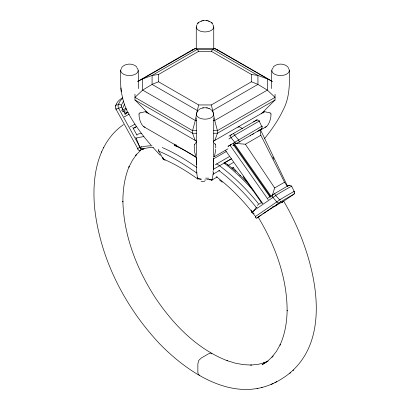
<?xml version="1.0" encoding="UTF-8"?>
<svg xmlns="http://www.w3.org/2000/svg" width="410" height="410" viewBox="0 0 410 410"><rect width="100%" height="100%" fill="white"/><g stroke="black" fill="none" stroke-linecap="round" stroke-linejoin="round"><path stroke-width="0.61" d="M120.709 70.494C119.689 86.387 121.529 102.772 130.231 116.512C136.115 126.798 143.285 136.289 151.054 145.222M213.738 48.636L213.753 26.881M213.753 117.957L213.692 156.312M196.344 164.692L196.349 162.965L196.339 164.425M213.666 173.353L213.671 172.769M213.671 162.324L213.687 158.229L213.671 170.519M271.804 70.494L271.399 88.555M196.344 167.254L196.395 172.041M196.334 162.365L196.328 157.548M174.347 145.33L174.404 144.095M174.368 144.253L174.327 145.273A137.437 64.821 52.2 0 1 196.354 157.65M215.747 147.979L215.757 145.965A1.578 0.492 76.6 0 0 215.352 144.381M215.66 149.399L214.983 154.001L213.964 156.866A5.678 1.773 76.6 0 1 213.789 157.01A6.288 1.963 76.6 0 1 213.677 157.061M272.522 207.87L272.645 206.63M163.026 158.347L162.975 158.788L158.916 151.249A128.832 45.874 45.6 0 1 196.82 173.143L197.543 178.745L201.238 179.016M158.834 151.095L158.89 150.613M213.026 174.434L212.334 179.795L217.264 176.951M196.651 113.611L195.303 120.494L192.567 130.616L192.567 133.245L195.232 140.635M196.892 112.355L198.665 104.945L158.562 81.79L152.079 84.393L142.67 90.108L134.967 97.36L192.567 130.616L196.395 130.616M139.057 114.036C138.841 117.655 140.266 123.389 143.413 126.485A5.678 4.284 -35.7 0 0 143.792 126.736A6.288 4.746 -35.7 0 0 144.084 126.89L144.392 127.018A2.081 1.568 -35.7 0 0 145.073 127.115M272.132 196.062L274.649 187.929L284.55 182.214L287.256 186.207L288.763 185.474L287.574 186.314M214.784 140.635L217.443 133.245L217.443 130.616L214.712 120.494L213.364 113.611M101.68 151.792C94.131 169.274 92.973 188.795 94.592 207.568C100.096 258.705 124.809 306.788 159.833 344.01C187.642 372.444 232.024 402.492 273.039 383.509M118.423 104.663L118.977 103.387M121.99 110.018L124.471 104.145M257.9 131.61L258.428 130.457M103.545 147.825C108.194 138.636 114.979 130.462 123.497 124.625M101.516 152.136L103.709 147.472M116.296 104.166L115.774 105.221L118.418 104.658A2.224 0.974 19 0 1 121.339 105.185M194.673 144.453L196.59 141.783M252.632 212.718L256.224 207.439L257.09 207.609M137.852 81.457L142.67 78.899L152.079 75.45L158.562 74.471L198.665 51.317L211.345 51.317L212.754 49.364L214.712 48.513L217.443 49.738L272.281 81.395M121.575 67.629C125.122 63.094 132.845 62.966 136.832 66.984M197.123 24.016C200.741 19.378 208.792 19.316 212.647 23.683M123.635 101.05L121.37 105.175A1.994 1.625 64.1 0 0 121.555 107L122.887 109.449M237.949 127.372L239.035 126.654L242.428 128.52M264.404 138.764C271.533 129.847 278.226 120.448 283.079 110.07C289.67 97.913 289.685 83.917 289.301 70.494M263.097 112.955L263.43 112.601M263.497 112.535L264.081 111.956M273.183 66.984C277.17 62.966 284.888 63.094 288.435 67.629M271.107 384.452C343.462 352.667 314.393 252.652 283.664 201.141L283.274 201.453M267.361 361.553L262.067 364.741L267.909 360.867L273.111 355.998L271.938 357.151L276.468 351.308L280.255 344.564L279.984 345.117C284.96 334.268 286.897 322.316 287.138 310.447L287.138 310.847C287.077 277.596 275.212 245.329 258.182 217.131L261.283 214.948M140.62 150.357L135.602 155.498L136.771 154.165L132.445 160.264L128.868 167.239L129.135 166.532C124.481 177.714 122.851 189.886 122.887 201.93L122.892 201.32C123.774 236.303 137.15 269.985 156.154 298.992C173.983 325.156 197.415 349.228 227.473 360.79L226.95 360.615L235.36 363.178L243.535 364.664L251.397 365.059L250.689 365.059L258.131 364.362L265.116 362.578L263.43 363.065L268.109 361.005M261.196 113.842L275.048 99.989L275.048 94.233M252.375 212.933L252.632 212.713A2.911 2.291 35.1 0 0 254.118 213.656M289.788 373.382L290.464 372.798M293.032 370.584L293.709 369.999M198.23 22.791L198.722 22.391M251.294 210.022A2.158 1.758 60.8 0 0 251.796 211.893L255.497 216.47L280.814 199.147M283.033 201.628L282.48 202.012M251.827 212.037L251.448 212.242L277.022 194.632A20.054 0.682 -31.4 0 1 291.131 186.478L291.592 186.258L294.242 191.429A3.874 0.441 -29.6 0 1 294.293 191.849M198.727 109.624C202.376 107.092 207.639 107.092 211.288 109.624M281.942 202.386L282.198 202.207M282.085 202.279L293.755 194.35L293.165 194.637M257.229 205.348L261.18 202.668M255.696 217.551A3.126 1.435 -69.4 0 0 256.701 218.099L281.854 201.161A16.661 0.564 -31.4 0 1 293.227 194.591L293.227 194.601M235.299 141.942L261.744 126.341A4.356 0.282 -28.4 0 1 262.036 126.48M267.827 198.158L274.387 193.761L287.236 186.253M262.769 213.938L271.794 207.957L283.638 201.136M234.935 142.188L228.18 146.211M253.539 121.929L256.701 120.027L228.954 136.115M227.924 146.488L230.389 145.007M232.793 145.724L234.274 144.833M235.765 143.941L261.457 129.058L259.643 130.154M252.083 134.685L253.6 133.778M230.476 144.955L231.23 144.515M141.645 146.595L137.642 148.425L115.927 109.05A3.874 3.306 69.8 0 1 115.758 105.211A2.214 1.025 21.4 0 0 115.579 106.103M228.913 138.959L234.679 135.233L259.422 120.996A4.382 0.282 -28.4 0 1 259.468 121.211M137.734 81.395L192.567 49.738L195.303 48.513L214.712 48.513L272.158 81.457M126.88 112.837L124.712 114.088L128.053 112.243M136.212 126.7L133.486 128.274L136.832 126.429M198.665 104.945L211.345 104.945L251.453 81.79L257.931 84.393L267.346 90.108L275.048 97.36L217.443 130.616L213.62 130.616M141.834 149.245L140.281 150.137A2.839 2.316 64.5 0 1 139.492 150.388L139.492 150.388M275.048 99.989L217.443 133.245L213.62 133.245M213.482 141.158L264.178 111.889M213.805 156.999L228.011 148.799M260.248 130.185L266.259 126.716A5.678 4.284 35.7 0 0 266.603 126.485C269.754 123.405 271.174 117.588 270.964 114.052M213.677 158.778L226.192 151.551M235.284 143.372L245.375 144.223L260.842 135.29L259.986 129.637M216.09 164.333A2.978 1.03 -45.1 0 1 216.834 163.826L229.169 156.702M230.84 159.024L223.978 162.985L226.433 164.902A138.472 82.154 54.4 0 1 253.462 190.727M213.543 169.222L231.629 158.783M213.077 174.214L219.642 170.422M228.396 165.368L233.321 162.524M232.045 168.418L233.685 167.47M276.253 204.549L277.283 203.949M275.622 206.004L276.653 205.41M256.721 218.069L258.115 217.274M261.257 129.17L261.221 129.186A2.183 1.886 60.4 0 0 261.739 126.341L259.166 121.093M259.771 216.301L259.161 216.644M121.744 110.608L126.208 108.137M122.318 111.617L126.787 109.152M124.23 116.891L129.247 114.123M129.965 126.941L134.977 124.174M240.029 141.855L239.435 142.075M293.719 191.701L294.242 191.429A2.214 2.071 63.8 0 1 293.591 194.391M140.394 150.08L143.592 148.743A2.855 2.47 74.3 0 1 140.189 147.457L118.639 108.358A3.895 3.321 70.2 0 1 118.403 104.647M274.915 382.576L276.853 381.628M258.449 217.028L258.182 217.131M175.859 145.196L176.305 144.981M121.55 107.005L118.659 108.348L115.84 109.096L116.24 108.942M211.744 179.18L209.3 179.739M140.051 112.919L144.92 111.771A3.649 2.752 -35.7 0 1 145.176 111.751L145.191 111.751A1.543 1.163 -35.7 0 1 145.945 111.945M201.125 21.156L201.53 21.012M257.06 388.639L257.854 388.47M261.329 387.732L262.133 387.558M203.437 20.597L202.678 20.725M203.437 107.835L202.678 107.958M199.475 375.114L198.276 374.596L197.851 372.126L197.886 363.788L198.635 360.554L201.105 358.14L208.449 353.851L210.827 353.056L211.847 353.881M193.843 49.738L192.567 49.738L192.567 50.23M216.172 49.738L217.443 49.738L217.443 50.23M198.501 110.48L197.261 110.48L152.079 84.393L152.079 75.45L197.261 49.364L212.754 49.364L257.931 75.45L267.346 78.899L267.346 90.108L214.712 120.494L213.461 120.494M211.514 110.48L212.754 110.48L257.931 84.393L257.931 75.45L251.453 74.471L211.345 51.317M196.554 120.494L195.303 120.494L142.67 90.108L142.67 78.899L195.303 48.513L197.261 49.364L198.665 51.317M196.395 133.245L192.567 133.245L134.967 99.989L134.967 94.233M206.763 179.477L212.272 180A3.08 1.204 79.7 0 1 211.217 180.139M123.584 111.797L128.017 112.412M207.337 20.725L206.573 20.597M207.337 107.958L206.573 107.835M224.403 163.042L226.663 163.81L227.704 165.02M201.254 179.436L199.101 178.893L197.748 178.104A2.849 2.624 7.7 0 1 197.384 177.709M256.255 207.45L256.281 207.455A136.781 81.621 53.1 0 0 218.74 170.381M208.48 21.012L209.172 21.253M208.89 108.389L209.172 108.486M269.964 112.919L265.091 111.771A3.649 2.752 35.7 0 0 264.834 111.751A1.543 1.163 35.7 0 0 264.066 111.945M145.832 111.889L196.518 141.153M143.756 126.716L196.211 156.999A6.288 1.963 -76.6 0 0 196.339 157.061M145.934 111.956L146.519 112.535M211.288 22.391L211.785 22.791M219.565 180.005L222.266 182.194M227.596 164.523L231.732 167.89M231.875 168.008L235.94 171.508M139.482 147.533A2.911 0.615 -21.1 0 0 139.789 147.554L136.187 138.134L135.648 137.54M239.952 175.157L247.783 182.845M134.967 99.989L148.815 113.842M146.58 112.601L146.918 112.955M160.305 155.385L153.043 147.482M276.863 201.966L273.019 197.487A2.188 1.66 56.4 0 1 273.173 194.545M213.405 141.763L213.723 142.157M214.471 143.177L214.948 143.849M271.41 196.703L234.018 143.264L233.444 143.613L270.831 197.051M233.382 144.735L270.098 197.092M230.005 145.237L268.186 199.69M225.377 150.244L262.825 203.647M243.181 176.561L262.01 203.411M214.968 143.874L215.342 144.453M245.375 144.223L274.649 187.929M279.687 199.885L275.674 195.447L274.613 193.684M280.399 201.084L280.778 201.766M137.053 135.305L132.778 127.541M137.97 149.501L137.698 148.768M123.687 110.915L125.557 114.344M260.842 135.29L284.55 182.214M260.35 129.534L287.717 186.55M272.763 156.948L273.87 159.254M255.722 217.484L255.522 216.752M162.406 157.22L163.359 158.25A2.849 1.271 -36.2 0 0 163.698 158.27M211.345 104.945L213.118 112.355M175.736 144.715L176.172 146.493M138.621 88.627L138.206 70.494M120.873 87.919L121.206 91.804M213.666 168.858L213.666 163.749M196.323 155.656L196.262 117.936M196.272 48.416L196.257 26.881M196.328 158.275L196.339 166.757M251.453 74.471L251.453 81.79M158.562 74.471L158.562 81.79M231.409 134.644A2.183 1.794 60.6 0 0 231.091 137.683L234.776 142.296A2.183 1.809 59.4 0 0 237.262 143.039M256.378 120.227A2.183 1.773 60.6 0 1 257.27 120.038M239.204 141.891A2.183 0.42 59.8 0 0 238.435 139.795L234.679 135.233A2.168 0.364 59.7 0 0 233.321 133.532M256.44 120.161A2.168 1.896 60.5 0 1 259.161 121.099M261.893 128.135A2.183 1.763 59.4 0 1 261.149 129.252M250.566 135.156A3.106 2.537 -53.7 0 1 250.172 135.915M118.885 103.32A20.054 16.359 64.1 0 1 122.774 98.241M116.24 104.125A19.685 16.057 64.1 0 1 122.759 97.821M144.059 148.195A2.27 1.297 59.4 0 1 143.572 148.702M137.878 148.574A4.269 2.388 -65.2 0 1 137.857 148.282M139.415 150.511A3.126 2.106 -48.7 0 1 138.083 149.455M136.899 134.434A139.016 69.095 61.8 0 1 141.809 133.255M153.314 147.323A124.44 61.372 61.8 0 0 143.315 148.974A2.911 1.686 61.7 0 1 142.424 148.979M143.31 148.953A2.906 2.552 72.4 0 1 139.743 147.579M139.784 147.574A127.238 63.007 61.8 0 1 152.028 145.868M136.192 138.149A136.781 67.742 61.8 0 1 143.787 136.699M232.706 167.254A126.777 70.633 65.5 0 1 240.368 175.746M215.486 164.871A2.947 1.015 -45.1 0 1 215.967 164.436M216.254 176.638A127.238 75.901 53.1 0 1 252.627 212.718M216.839 163.795A139.016 82.922 53.2 0 1 258.474 203.76M224.085 162.642A6.119 3.941 -0.2 0 1 224.547 162.708M279.292 202.75A2.188 1.666 56.3 0 1 276.878 201.956M288.66 185.551A2.224 2.096 64.2 0 1 291.607 186.248A3.895 0.461 -29.7 0 1 291.736 186.56M280.819 199.142A19.685 0.666 -31.4 0 1 293.78 191.66M255.353 216.885A4.269 2.521 -54.6 0 1 255.297 216.608M294.313 192.931A2.188 1.891 55.3 0 1 293.452 194.576M288.466 185.715A2.188 1.876 53.6 0 1 289.747 185.54M288.461 68.337A8.748 5.053 0 0 1 279.912 75.532A8.748 5.053 0 0 1 273.28 67.691M212.723 24.497A8.748 5.053 0 0 1 205.22 31.929A8.748 5.053 0 0 1 197.097 24.718M136.735 67.691A8.748 5.053 0 0 1 130.103 75.532A8.748 5.053 0 0 1 121.55 68.337M165.127 160.054A3.111 2.67 -38.8 0 1 163.031 158.957A119.202 42.445 45.6 0 1 197.548 178.852M197.912 179.272A3.111 0.779 -78.9 0 1 197.851 179.216M158.726 151.152A2.998 2.578 -38.8 0 1 158.783 149.148M196.8 173.061A2.998 0.635 -72.8 0 1 196.923 172.072M212.99 171.303A3.019 1.189 79.6 0 1 213.113 174.27M162.273 147.549A131.933 47.606 45.9 0 1 196.867 167.49M212.16 111.202A8.748 5.053 0 0 1 210.827 117.88A8.748 5.053 0 0 1 199.183 117.88A8.748 5.053 0 0 1 197.856 111.202M204.677 181.507A23.006 18.486 12.2 0 1 201.069 181.225M205.81 180.057A34.122 20.618 9 0 1 204.549 180.005M208.813 178.15A22.555 14.775 10 0 1 205.61 178.119M269.99 112.837A1.578 1.189 35.7 0 1 271.056 114.036M266.218 126.736A6.288 4.746 35.7 0 1 265.931 126.89L265.624 127.018A2.081 1.568 35.7 0 1 264.942 127.115M138.959 114.036A1.578 1.189 -35.7 0 1 140.025 112.837M194.663 144.381A1.578 0.492 -76.6 0 0 194.222 145.945L194.719 152.423L196.067 156.881A5.678 1.773 -76.6 0 0 196.226 157.01M198.389 22.658L197.922 23.068L198.389 22.658M212.093 23.068L211.627 22.658L212.093 23.068"/></g></svg>
